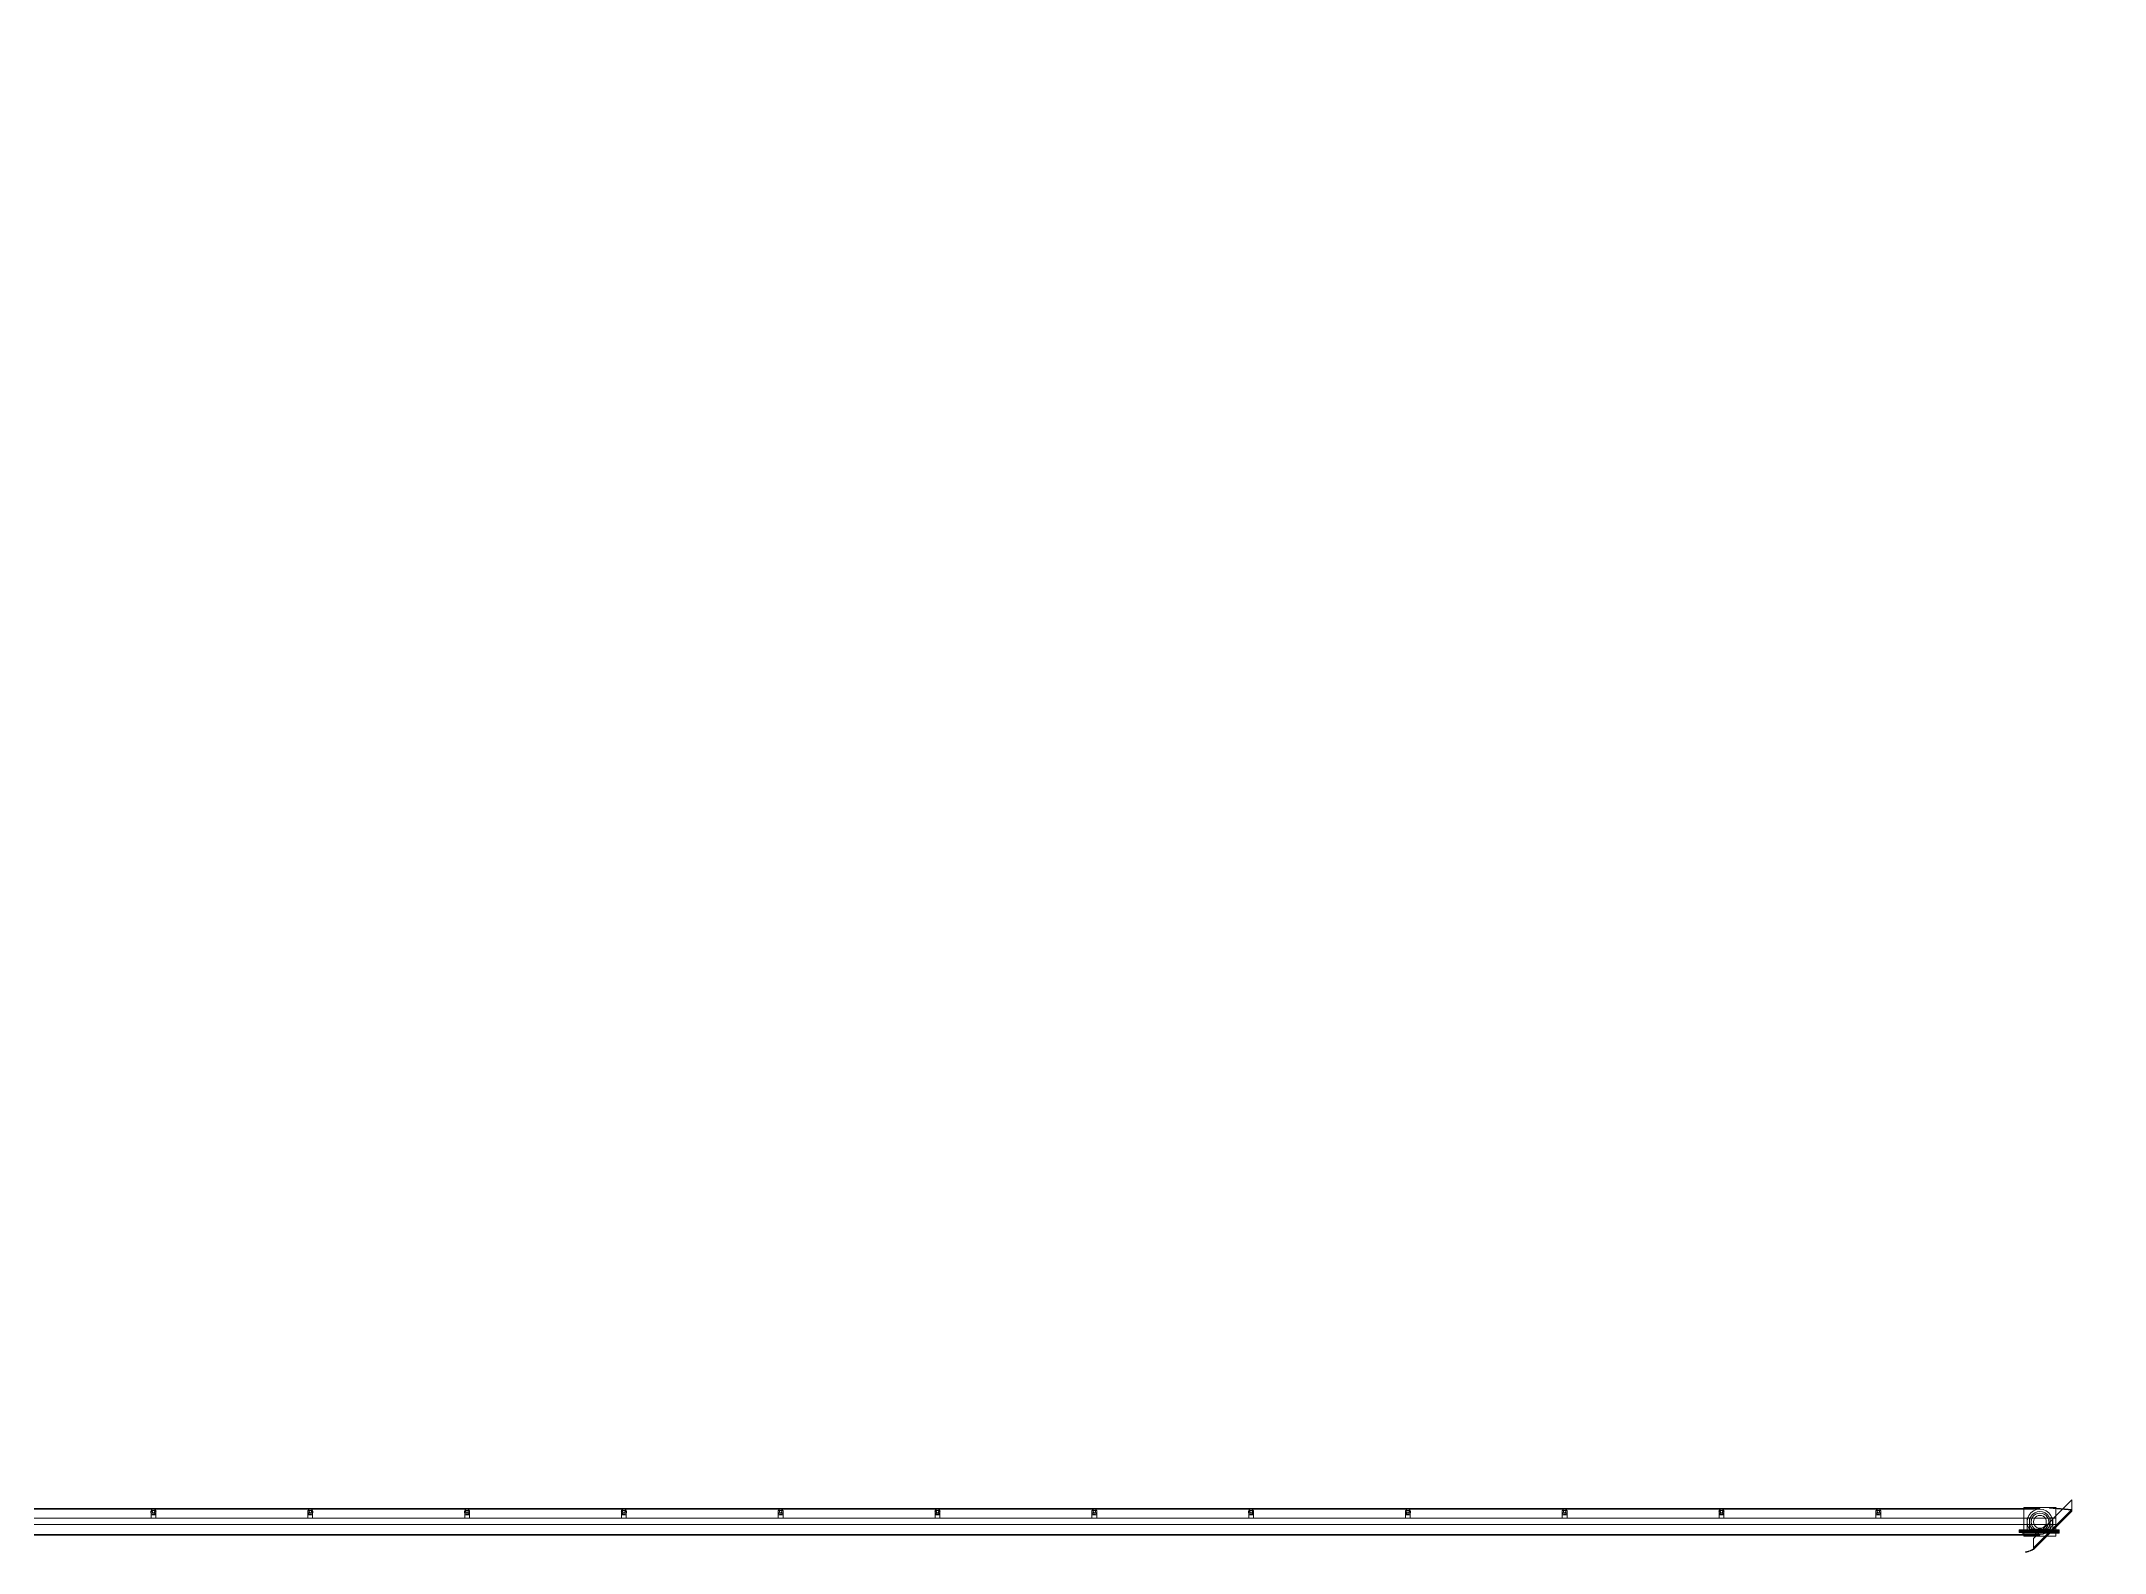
# Model space of a CAD drawing. Header units: millimetres. Extents: x -191664 to 191490, y -197311 to 10263.
# Drawn here: x 7059 to 19955, y -176416 to -166972 of the extents above; entities that cross this region are included whole.
import ezdxf

# ---------------------------------------------------------------- set-up
doc = ezdxf.new("R2010")
doc.units = ezdxf.units.MM
doc.layers.add('R15_COTAS_TRANSPORTE_P', color=1, linetype='Continuous', lineweight=0)
doc.layers.add('R15_SECADO_6_PISOS_P', color=3, linetype='Continuous', lineweight=0)
doc.dimstyles.new('PLANTA_20', dxfattribs={"dimtxt": 50, "dimasz": 30, "dimexe": 30, "dimexo": 16, "dimgap": 20, "dimtad": 1, "dimtih": 1, "dimtoh": 1, "dimdec": 1, "dimzin": 0, "dimdsep": 46, "dimcen": 0.09, "dimadec": 0, "dimazin": 0, "dimtfac": 1, "dimtdec": 4, "dimtofl": 0, "dimtmove": 0, "dimatfit": 3, "dimfxl": 1, "dimtolj": 1, "dimtzin": 0, "dimarcsym": 0})

# ---------------------------------------------------------------- blocks, each defined once
blk = doc.blocks.new('*D133')
at = {"layer": 'Defpoints', "color": 0, "transparency": 16777216}
for p in [(440, -194148), (218, -194406), (-500, -194490), (-500, -194490), (500, -194490)]:
    blk.add_point(p, dxfattribs=at)
at = {"layer": 'R15_COTAS_TRANSPORTE_P', "color": 0, "lineweight": -2, "transparency": 16777216}
blk.add_arc((-500, -194490), 723, 2.3783, 17.6217, dxfattribs=at)
at = {"layer": 'R15_COTAS_TRANSPORTE_P', "color": 0, "transparency": 16777216}
for points in [[(184, -194273), (194, -194270), (179, -194243)], [(227, -194460), (217, -194460), (223, -194490)]]:
    blk.add_solid(points, dxfattribs=at)

msp = doc.modelspace()

# ---------------------------------------------------------------- linework, layer by layer
at = {"layer": 'R15_SECADO_6_PISOS_P', "color": 8, "true_color": 0x727f77}
for p, q in [((450, -176140), (19550, -176140)), ((450, -176144), (19550, -176144)), ((19550, -176144), (19550, -176140))]:
    msp.add_line(p, q, dxfattribs=at)
at = {"layer": 'R15_SECADO_6_PISOS_P', "color": 253, "true_color": 0xa4b0b5}
for p, q in [((7744.55, -176155.86), (7744, -176160)), ((7744, -176160), (7744.55, -176164.14)), ((7746.14, -176152), (7744.55, -176155.86)), ((7748.69, -176148.69), (7746.14, -176152)), ((7752, -176146.14), (7748.69, -176148.69)), ((7755.86, -176144.55), (7752, -176146.14)), ((7752.27, -176157.93), (7752, -176160)), ((7752, -176160), (7752.27, -176162.07)), ((7753.07, -176156), (7752.27, -176157.93)), ((7754.34, -176154.34), (7753.07, -176156)), ((7756, -176153.07), (7754.34, -176154.34)), ((7760, -176144), (7755.86, -176144.55)), ((7757.93, -176152.27), (7756, -176153.07)), ((7760, -176152), (7757.93, -176152.27)), ((7764.14, -176144.55), (7760, -176144)), ((7762.07, -176152.27), (7760, -176152)), ((7764, -176153.07), (7762.07, -176152.27)), ((7765.66, -176154.34), (7764, -176153.07)), ((7768, -176146.14), (7764.14, -176144.55)), ((7766.93, -176156), (7765.66, -176154.34)), ((7767.73, -176157.93), (7766.93, -176156)), ((7768, -176160), (7767.73, -176157.93)), ((7767.73, -176162.07), (7768, -176160)), ((7771.31, -176148.69), (7768, -176146.14)), ((7773.86, -176152), (7771.31, -176148.69)), ((7775.45, -176155.86), (7773.86, -176152)), ((7776, -176160), (7775.45, -176155.86)), ((7775.45, -176164.14), (7776, -176160)), ((8724.55, -176155.86), (8724, -176160)), ((8724, -176160), (8724.55, -176164.14)), ((8726.14, -176152), (8724.55, -176155.86)), ((8728.69, -176148.69), (8726.14, -176152)), ((8732, -176146.14), (8728.69, -176148.69)), ((8735.86, -176144.55), (8732, -176146.14)), ((8732.27, -176157.93), (8732, -176160)), ((8732, -176160), (8732.27, -176162.07)), ((8733.07, -176156), (8732.27, -176157.93)), ((8734.34, -176154.34), (8733.07, -176156)), ((8736, -176153.07), (8734.34, -176154.34)), ((8740, -176144), (8735.86, -176144.55)), ((8737.93, -176152.27), (8736, -176153.07)), ((8740, -176152), (8737.93, -176152.27)), ((8744.14, -176144.55), (8740, -176144)), ((8742.07, -176152.27), (8740, -176152)), ((8744, -176153.07), (8742.07, -176152.27)), ((8745.66, -176154.34), (8744, -176153.07)), ((8748, -176146.14), (8744.14, -176144.55)), ((8746.93, -176156), (8745.66, -176154.34)), ((8747.73, -176157.93), (8746.93, -176156)), ((8748, -176160), (8747.73, -176157.93)), ((8747.73, -176162.07), (8748, -176160)), ((8751.31, -176148.69), (8748, -176146.14)), ((8753.86, -176152), (8751.31, -176148.69)), ((8755.45, -176155.86), (8753.86, -176152)), ((8756, -176160), (8755.45, -176155.86)), ((8755.45, -176164.14), (8756, -176160)), ((9704.55, -176155.86), (9704, -176160)), ((9704, -176160), (9704.55, -176164.14)), ((9706.14, -176152), (9704.55, -176155.86)), ((9708.69, -176148.69), (9706.14, -176152)), ((9712, -176146.14), (9708.69, -176148.69)), ((9715.86, -176144.55), (9712, -176146.14)), ((9712.27, -176157.93), (9712, -176160)), ((9712, -176160), (9712.27, -176162.07)), ((9713.07, -176156), (9712.27, -176157.93)), ((9714.34, -176154.34), (9713.07, -176156)), ((9716, -176153.07), (9714.34, -176154.34)), ((9720, -176144), (9715.86, -176144.55)), ((9717.93, -176152.27), (9716, -176153.07)), ((9720, -176152), (9717.93, -176152.27)), ((9724.14, -176144.55), (9720, -176144)), ((9722.07, -176152.27), (9720, -176152)), ((9724, -176153.07), (9722.07, -176152.27)), ((9725.66, -176154.34), (9724, -176153.07)), ((9728, -176146.14), (9724.14, -176144.55)), ((9726.93, -176156), (9725.66, -176154.34)), ((9727.73, -176157.93), (9726.93, -176156)), ((9728, -176160), (9727.73, -176157.93)), ((9727.73, -176162.07), (9728, -176160)), ((9731.31, -176148.69), (9728, -176146.14)), ((9733.86, -176152), (9731.31, -176148.69)), ((9735.45, -176155.86), (9733.86, -176152)), ((9736, -176160), (9735.45, -176155.86)), ((9735.45, -176164.14), (9736, -176160)), ((10684.55, -176155.86), (10684, -176160)), ((10684, -176160), (10684.55, -176164.14)), ((10686.14, -176152), (10684.55, -176155.86)), ((10688.69, -176148.69), (10686.14, -176152)), ((10692, -176146.14), (10688.69, -176148.69)), ((10695.86, -176144.55), (10692, -176146.14)), ((10692.27, -176157.93), (10692, -176160)), ((10692, -176160), (10692.27, -176162.07)), ((10693.07, -176156), (10692.27, -176157.93)), ((10694.34, -176154.34), (10693.07, -176156)), ((10696, -176153.07), (10694.34, -176154.34)), ((10700, -176144), (10695.86, -176144.55)), ((10697.93, -176152.27), (10696, -176153.07)), ((10700, -176152), (10697.93, -176152.27)), ((10704.14, -176144.55), (10700, -176144)), ((10702.07, -176152.27), (10700, -176152)), ((10704, -176153.07), (10702.07, -176152.27)), ((10705.66, -176154.34), (10704, -176153.07)), ((10708, -176146.14), (10704.14, -176144.55)), ((10706.93, -176156), (10705.66, -176154.34)), ((10707.73, -176157.93), (10706.93, -176156)), ((10708, -176160), (10707.73, -176157.93)), ((10707.73, -176162.07), (10708, -176160)), ((10711.31, -176148.69), (10708, -176146.14)), ((10713.86, -176152), (10711.31, -176148.69)), ((10715.45, -176155.86), (10713.86, -176152)), ((10716, -176160), (10715.45, -176155.86)), ((10715.45, -176164.14), (10716, -176160)), ((11664.55, -176155.86), (11664, -176160)), ((11664, -176160), (11664.55, -176164.14)), ((11666.14, -176152), (11664.55, -176155.86)), ((11668.69, -176148.69), (11666.14, -176152)), ((11672, -176146.14), (11668.69, -176148.69)), ((11675.86, -176144.55), (11672, -176146.14)), ((11672.27, -176157.93), (11672, -176160)), ((11672, -176160), (11672.27, -176162.07)), ((11673.07, -176156), (11672.27, -176157.93)), ((11674.34, -176154.34), (11673.07, -176156)), ((11676, -176153.07), (11674.34, -176154.34)), ((11680, -176144), (11675.86, -176144.55)), ((11677.93, -176152.27), (11676, -176153.07)), ((11680, -176152), (11677.93, -176152.27)), ((11684.14, -176144.55), (11680, -176144)), ((11682.07, -176152.27), (11680, -176152)), ((11684, -176153.07), (11682.07, -176152.27)), ((11685.66, -176154.34), (11684, -176153.07)), ((11688, -176146.14), (11684.14, -176144.55)), ((11686.93, -176156), (11685.66, -176154.34)), ((11687.73, -176157.93), (11686.93, -176156)), ((11688, -176160), (11687.73, -176157.93)), ((11687.73, -176162.07), (11688, -176160)), ((11691.31, -176148.69), (11688, -176146.14)), ((11693.86, -176152), (11691.31, -176148.69)), ((11695.45, -176155.86), (11693.86, -176152)), ((11696, -176160), (11695.45, -176155.86)), ((11695.45, -176164.14), (11696, -176160)), ((12644.55, -176155.86), (12644, -176160)), ((12644, -176160), (12644.55, -176164.14)), ((12646.14, -176152), (12644.55, -176155.86)), ((12648.69, -176148.69), (12646.14, -176152)), ((12652, -176146.14), (12648.69, -176148.69)), ((12655.86, -176144.55), (12652, -176146.14)), ((12652.27, -176157.93), (12652, -176160)), ((12652, -176160), (12652.27, -176162.07)), ((12653.07, -176156), (12652.27, -176157.93)), ((12654.34, -176154.34), (12653.07, -176156)), ((12656, -176153.07), (12654.34, -176154.34)), ((12660, -176144), (12655.86, -176144.55)), ((12657.93, -176152.27), (12656, -176153.07)), ((12660, -176152), (12657.93, -176152.27)), ((12664.14, -176144.55), (12660, -176144)), ((12662.07, -176152.27), (12660, -176152)), ((12664, -176153.07), (12662.07, -176152.27)), ((12665.66, -176154.34), (12664, -176153.07)), ((12668, -176146.14), (12664.14, -176144.55)), ((12666.93, -176156), (12665.66, -176154.34)), ((12667.73, -176157.93), (12666.93, -176156)), ((12668, -176160), (12667.73, -176157.93)), ((12667.73, -176162.07), (12668, -176160)), ((12671.31, -176148.69), (12668, -176146.14)), ((12673.86, -176152), (12671.31, -176148.69)), ((12675.45, -176155.86), (12673.86, -176152)), ((12676, -176160), (12675.45, -176155.86)), ((12675.45, -176164.14), (12676, -176160)), ((13624.55, -176155.86), (13624, -176160)), ((13624, -176160), (13624.55, -176164.14)), ((13626.14, -176152), (13624.55, -176155.86)), ((13628.69, -176148.69), (13626.14, -176152)), ((13632, -176146.14), (13628.69, -176148.69)), ((13635.86, -176144.55), (13632, -176146.14)), ((13632.27, -176157.93), (13632, -176160)), ((13632, -176160), (13632.27, -176162.07)), ((13633.07, -176156), (13632.27, -176157.93)), ((13634.34, -176154.34), (13633.07, -176156)), ((13636, -176153.07), (13634.34, -176154.34)), ((13640, -176144), (13635.86, -176144.55)), ((13637.93, -176152.27), (13636, -176153.07)), ((13640, -176152), (13637.93, -176152.27)), ((13644.14, -176144.55), (13640, -176144)), ((13642.07, -176152.27), (13640, -176152)), ((13644, -176153.07), (13642.07, -176152.27)), ((13645.66, -176154.34), (13644, -176153.07)), ((13648, -176146.14), (13644.14, -176144.55)), ((13646.93, -176156), (13645.66, -176154.34)), ((13647.73, -176157.93), (13646.93, -176156)), ((13648, -176160), (13647.73, -176157.93)), ((13647.73, -176162.07), (13648, -176160)), ((13651.31, -176148.69), (13648, -176146.14)), ((13653.86, -176152), (13651.31, -176148.69)), ((13655.45, -176155.86), (13653.86, -176152)), ((13656, -176160), (13655.45, -176155.86)), ((13655.45, -176164.14), (13656, -176160)), ((14604.55, -176155.86), (14604, -176160)), ((14604, -176160), (14604.55, -176164.14)), ((14606.14, -176152), (14604.55, -176155.86)), ((14608.69, -176148.69), (14606.14, -176152)), ((14612, -176146.14), (14608.69, -176148.69)), ((14615.86, -176144.55), (14612, -176146.14)), ((14612.27, -176157.93), (14612, -176160)), ((14612, -176160), (14612.27, -176162.07)), ((14613.07, -176156), (14612.27, -176157.93)), ((14614.34, -176154.34), (14613.07, -176156)), ((14616, -176153.07), (14614.34, -176154.34)), ((14620, -176144), (14615.86, -176144.55)), ((14617.93, -176152.27), (14616, -176153.07)), ((14620, -176152), (14617.93, -176152.27)), ((14624.14, -176144.55), (14620, -176144)), ((14622.07, -176152.27), (14620, -176152)), ((14624, -176153.07), (14622.07, -176152.27)), ((14625.66, -176154.34), (14624, -176153.07)), ((14628, -176146.14), (14624.14, -176144.55)), ((14626.93, -176156), (14625.66, -176154.34)), ((14627.73, -176157.93), (14626.93, -176156)), ((14628, -176160), (14627.73, -176157.93)), ((14627.73, -176162.07), (14628, -176160)), ((14631.31, -176148.69), (14628, -176146.14)), ((14633.86, -176152), (14631.31, -176148.69)), ((14635.45, -176155.86), (14633.86, -176152)), ((14636, -176160), (14635.45, -176155.86)), ((14635.45, -176164.14), (14636, -176160)), ((15584.55, -176155.86), (15584, -176160)), ((15584, -176160), (15584.55, -176164.14)), ((15586.14, -176152), (15584.55, -176155.86)), ((15588.69, -176148.69), (15586.14, -176152)), ((15592, -176146.14), (15588.69, -176148.69)), ((15595.86, -176144.55), (15592, -176146.14)), ((15592.27, -176157.93), (15592, -176160)), ((15592, -176160), (15592.27, -176162.07)), ((15593.07, -176156), (15592.27, -176157.93)), ((15594.34, -176154.34), (15593.07, -176156)), ((15596, -176153.07), (15594.34, -176154.34)), ((15600, -176144), (15595.86, -176144.55)), ((15597.93, -176152.27), (15596, -176153.07)), ((15600, -176152), (15597.93, -176152.27)), ((15604.14, -176144.55), (15600, -176144)), ((15602.07, -176152.27), (15600, -176152)), ((15604, -176153.07), (15602.07, -176152.27)), ((15605.66, -176154.34), (15604, -176153.07)), ((15608, -176146.14), (15604.14, -176144.55)), ((15606.93, -176156), (15605.66, -176154.34)), ((15607.73, -176157.93), (15606.93, -176156)), ((15608, -176160), (15607.73, -176157.93)), ((15607.73, -176162.07), (15608, -176160)), ((15611.31, -176148.69), (15608, -176146.14)), ((15613.86, -176152), (15611.31, -176148.69)), ((15615.45, -176155.86), (15613.86, -176152)), ((15616, -176160), (15615.45, -176155.86)), ((15615.45, -176164.14), (15616, -176160)), ((16564.55, -176155.86), (16564, -176160)), ((16564, -176160), (16564.55, -176164.14)), ((16566.14, -176152), (16564.55, -176155.86)), ((16568.69, -176148.69), (16566.14, -176152)), ((16572, -176146.14), (16568.69, -176148.69)), ((16575.86, -176144.55), (16572, -176146.14)), ((16572.27, -176157.93), (16572, -176160)), ((16572, -176160), (16572.27, -176162.07)), ((16573.07, -176156), (16572.27, -176157.93)), ((16574.34, -176154.34), (16573.07, -176156)), ((16576, -176153.07), (16574.34, -176154.34)), ((16580, -176144), (16575.86, -176144.55)), ((16577.93, -176152.27), (16576, -176153.07)), ((16580, -176152), (16577.93, -176152.27)), ((16584.14, -176144.55), (16580, -176144)), ((16582.07, -176152.27), (16580, -176152)), ((16584, -176153.07), (16582.07, -176152.27)), ((16585.66, -176154.34), (16584, -176153.07)), ((16588, -176146.14), (16584.14, -176144.55)), ((16586.93, -176156), (16585.66, -176154.34)), ((16587.73, -176157.93), (16586.93, -176156)), ((16588, -176160), (16587.73, -176157.93)), ((16587.73, -176162.07), (16588, -176160)), ((16591.31, -176148.69), (16588, -176146.14)), ((16593.86, -176152), (16591.31, -176148.69)), ((16595.45, -176155.86), (16593.86, -176152)), ((16596, -176160), (16595.45, -176155.86)), ((16595.45, -176164.14), (16596, -176160)), ((17544.55, -176155.86), (17544, -176160)), ((17544, -176160), (17544.55, -176164.14)), ((17546.14, -176152), (17544.55, -176155.86)), ((17548.69, -176148.69), (17546.14, -176152)), ((17552, -176146.14), (17548.69, -176148.69)), ((17555.86, -176144.55), (17552, -176146.14)), ((17552.27, -176157.93), (17552, -176160)), ((17552, -176160), (17552.27, -176162.07)), ((17553.07, -176156), (17552.27, -176157.93)), ((17554.34, -176154.34), (17553.07, -176156)), ((17556, -176153.07), (17554.34, -176154.34)), ((17560, -176144), (17555.86, -176144.55)), ((17557.93, -176152.27), (17556, -176153.07)), ((17560, -176152), (17557.93, -176152.27)), ((17564.14, -176144.55), (17560, -176144)), ((17562.07, -176152.27), (17560, -176152)), ((17564, -176153.07), (17562.07, -176152.27)), ((17565.66, -176154.34), (17564, -176153.07)), ((17568, -176146.14), (17564.14, -176144.55)), ((17566.93, -176156), (17565.66, -176154.34)), ((17567.73, -176157.93), (17566.93, -176156)), ((17568, -176160), (17567.73, -176157.93)), ((17567.73, -176162.07), (17568, -176160)), ((17571.31, -176148.69), (17568, -176146.14)), ((17573.86, -176152), (17571.31, -176148.69)), ((17575.45, -176155.86), (17573.86, -176152)), ((17576, -176160), (17575.45, -176155.86)), ((17575.45, -176164.14), (17576, -176160)), ((18524.55, -176155.86), (18524, -176160)), ((18524, -176160), (18524.55, -176164.14)), ((18526.14, -176152), (18524.55, -176155.86)), ((18528.69, -176148.69), (18526.14, -176152)), ((18532, -176146.14), (18528.69, -176148.69)), ((18535.86, -176144.55), (18532, -176146.14)), ((18532.27, -176157.93), (18532, -176160)), ((18532, -176160), (18532.27, -176162.07)), ((18533.07, -176156), (18532.27, -176157.93)), ((18534.34, -176154.34), (18533.07, -176156)), ((18536, -176153.07), (18534.34, -176154.34)), ((18540, -176144), (18535.86, -176144.55)), ((18537.93, -176152.27), (18536, -176153.07)), ((18540, -176152), (18537.93, -176152.27)), ((18544.14, -176144.55), (18540, -176144)), ((18542.07, -176152.27), (18540, -176152)), ((18544, -176153.07), (18542.07, -176152.27)), ((18545.66, -176154.34), (18544, -176153.07)), ((18548, -176146.14), (18544.14, -176144.55)), ((18546.93, -176156), (18545.66, -176154.34)), ((18547.73, -176157.93), (18546.93, -176156)), ((18548, -176160), (18547.73, -176157.93)), ((18547.73, -176162.07), (18548, -176160)), ((18551.31, -176148.69), (18548, -176146.14)), ((18553.86, -176152), (18551.31, -176148.69)), ((18555.45, -176155.86), (18553.86, -176152)), ((18556, -176160), (18555.45, -176155.86)), ((18555.45, -176164.14), (18556, -176160)), ((19510.25, -176154.65), (19493.79, -176167.29)), ((19529.42, -176146.71), (19510.25, -176154.65)), ((19550, -176144), (19529.42, -176146.71)), ((19570.58, -176146.71), (19550, -176144)), ((19589.75, -176154.65), (19570.58, -176146.71)), ((19606.21, -176167.29), (19589.75, -176154.65)), ((7744.55, -176164.14), (7746.14, -176168)), ((7746.14, -176168), (7748.69, -176171.31)), ((7748.69, -176171.31), (7752, -176173.86)), ((7752, -176173.86), (7755.86, -176175.45)), ((7752.27, -176162.07), (7753.07, -176164)), ((7753.07, -176164), (7754.34, -176165.66)), ((7754.34, -176165.66), (7756, -176166.93)), ((7755.86, -176175.45), (7760, -176176)), ((7756, -176166.93), (7757.93, -176167.73)), ((7757.93, -176167.73), (7760, -176168)), ((7760, -176168), (7762.07, -176167.73)), ((7760, -176176), (7764.14, -176175.45)), ((7762.07, -176167.73), (7764, -176166.93)), ((7764, -176166.93), (7765.66, -176165.66)), ((7764.14, -176175.45), (7768, -176173.86)), ((7765.66, -176165.66), (7766.93, -176164)), ((7766.93, -176164), (7767.73, -176162.07)), ((7768, -176173.86), (7771.31, -176171.31)), ((7771.31, -176171.31), (7773.86, -176168)), ((7773.86, -176168), (7775.45, -176164.14)), ((8724.55, -176164.14), (8726.14, -176168)), ((8726.14, -176168), (8728.69, -176171.31)), ((8728.69, -176171.31), (8732, -176173.86)), ((8732, -176173.86), (8735.86, -176175.45)), ((8732.27, -176162.07), (8733.07, -176164)), ((8733.07, -176164), (8734.34, -176165.66)), ((8734.34, -176165.66), (8736, -176166.93)), ((8735.86, -176175.45), (8740, -176176)), ((8736, -176166.93), (8737.93, -176167.73)), ((8737.93, -176167.73), (8740, -176168)), ((8740, -176168), (8742.07, -176167.73)), ((8740, -176176), (8744.14, -176175.45)), ((8742.07, -176167.73), (8744, -176166.93)), ((8744, -176166.93), (8745.66, -176165.66)), ((8744.14, -176175.45), (8748, -176173.86)), ((8745.66, -176165.66), (8746.93, -176164)), ((8746.93, -176164), (8747.73, -176162.07)), ((8748, -176173.86), (8751.31, -176171.31)), ((8751.31, -176171.31), (8753.86, -176168)), ((8753.86, -176168), (8755.45, -176164.14)), ((9704.55, -176164.14), (9706.14, -176168)), ((9706.14, -176168), (9708.69, -176171.31)), ((9708.69, -176171.31), (9712, -176173.86)), ((9712, -176173.86), (9715.86, -176175.45)), ((9712.27, -176162.07), (9713.07, -176164)), ((9713.07, -176164), (9714.34, -176165.66)), ((9714.34, -176165.66), (9716, -176166.93)), ((9715.86, -176175.45), (9720, -176176)), ((9716, -176166.93), (9717.93, -176167.73)), ((9717.93, -176167.73), (9720, -176168)), ((9720, -176168), (9722.07, -176167.73)), ((9720, -176176), (9724.14, -176175.45)), ((9722.07, -176167.73), (9724, -176166.93)), ((9724, -176166.93), (9725.66, -176165.66)), ((9724.14, -176175.45), (9728, -176173.86)), ((9725.66, -176165.66), (9726.93, -176164)), ((9726.93, -176164), (9727.73, -176162.07)), ((9728, -176173.86), (9731.31, -176171.31)), ((9731.31, -176171.31), (9733.86, -176168)), ((9733.86, -176168), (9735.45, -176164.14)), ((10684.55, -176164.14), (10686.14, -176168)), ((10686.14, -176168), (10688.69, -176171.31)), ((10688.69, -176171.31), (10692, -176173.86)), ((10692, -176173.86), (10695.86, -176175.45)), ((10692.27, -176162.07), (10693.07, -176164)), ((10693.07, -176164), (10694.34, -176165.66)), ((10694.34, -176165.66), (10696, -176166.93)), ((10695.86, -176175.45), (10700, -176176)), ((10696, -176166.93), (10697.93, -176167.73)), ((10697.93, -176167.73), (10700, -176168)), ((10700, -176168), (10702.07, -176167.73)), ((10700, -176176), (10704.14, -176175.45)), ((10702.07, -176167.73), (10704, -176166.93)), ((10704, -176166.93), (10705.66, -176165.66)), ((10704.14, -176175.45), (10708, -176173.86)), ((10705.66, -176165.66), (10706.93, -176164)), ((10706.93, -176164), (10707.73, -176162.07)), ((10708, -176173.86), (10711.31, -176171.31)), ((10711.31, -176171.31), (10713.86, -176168)), ((10713.86, -176168), (10715.45, -176164.14)), ((11664.55, -176164.14), (11666.14, -176168)), ((11666.14, -176168), (11668.69, -176171.31)), ((11668.69, -176171.31), (11672, -176173.86)), ((11672, -176173.86), (11675.86, -176175.45)), ((11672.27, -176162.07), (11673.07, -176164)), ((11673.07, -176164), (11674.34, -176165.66)), ((11674.34, -176165.66), (11676, -176166.93)), ((11675.86, -176175.45), (11680, -176176)), ((11676, -176166.93), (11677.93, -176167.73)), ((11677.93, -176167.73), (11680, -176168)), ((11680, -176168), (11682.07, -176167.73)), ((11680, -176176), (11684.14, -176175.45)), ((11682.07, -176167.73), (11684, -176166.93)), ((11684, -176166.93), (11685.66, -176165.66)), ((11684.14, -176175.45), (11688, -176173.86)), ((11685.66, -176165.66), (11686.93, -176164)), ((11686.93, -176164), (11687.73, -176162.07)), ((11688, -176173.86), (11691.31, -176171.31)), ((11691.31, -176171.31), (11693.86, -176168)), ((11693.86, -176168), (11695.45, -176164.14)), ((12644.55, -176164.14), (12646.14, -176168)), ((12646.14, -176168), (12648.69, -176171.31)), ((12648.69, -176171.31), (12652, -176173.86)), ((12652, -176173.86), (12655.86, -176175.45)), ((12652.27, -176162.07), (12653.07, -176164)), ((12653.07, -176164), (12654.34, -176165.66)), ((12654.34, -176165.66), (12656, -176166.93)), ((12655.86, -176175.45), (12660, -176176)), ((12656, -176166.93), (12657.93, -176167.73)), ((12657.93, -176167.73), (12660, -176168)), ((12660, -176168), (12662.07, -176167.73)), ((12660, -176176), (12664.14, -176175.45)), ((12662.07, -176167.73), (12664, -176166.93)), ((12664, -176166.93), (12665.66, -176165.66)), ((12664.14, -176175.45), (12668, -176173.86)), ((12665.66, -176165.66), (12666.93, -176164)), ((12666.93, -176164), (12667.73, -176162.07)), ((12668, -176173.86), (12671.31, -176171.31)), ((12671.31, -176171.31), (12673.86, -176168)), ((12673.86, -176168), (12675.45, -176164.14)), ((13624.55, -176164.14), (13626.14, -176168)), ((13626.14, -176168), (13628.69, -176171.31)), ((13628.69, -176171.31), (13632, -176173.86)), ((13632, -176173.86), (13635.86, -176175.45)), ((13632.27, -176162.07), (13633.07, -176164)), ((13633.07, -176164), (13634.34, -176165.66)), ((13634.34, -176165.66), (13636, -176166.93)), ((13635.86, -176175.45), (13640, -176176)), ((13636, -176166.93), (13637.93, -176167.73)), ((13637.93, -176167.73), (13640, -176168)), ((13640, -176168), (13642.07, -176167.73)), ((13640, -176176), (13644.14, -176175.45)), ((13642.07, -176167.73), (13644, -176166.93)), ((13644, -176166.93), (13645.66, -176165.66)), ((13644.14, -176175.45), (13648, -176173.86)), ((13645.66, -176165.66), (13646.93, -176164)), ((13646.93, -176164), (13647.73, -176162.07)), ((13648, -176173.86), (13651.31, -176171.31)), ((13651.31, -176171.31), (13653.86, -176168)), ((13653.86, -176168), (13655.45, -176164.14)), ((14604.55, -176164.14), (14606.14, -176168)), ((14606.14, -176168), (14608.69, -176171.31)), ((14608.69, -176171.31), (14612, -176173.86)), ((14612, -176173.86), (14615.86, -176175.45)), ((14612.27, -176162.07), (14613.07, -176164)), ((14613.07, -176164), (14614.34, -176165.66)), ((14614.34, -176165.66), (14616, -176166.93)), ((14615.86, -176175.45), (14620, -176176)), ((14616, -176166.93), (14617.93, -176167.73)), ((14617.93, -176167.73), (14620, -176168)), ((14620, -176168), (14622.07, -176167.73)), ((14620, -176176), (14624.14, -176175.45)), ((14622.07, -176167.73), (14624, -176166.93)), ((14624, -176166.93), (14625.66, -176165.66)), ((14624.14, -176175.45), (14628, -176173.86)), ((14625.66, -176165.66), (14626.93, -176164)), ((14626.93, -176164), (14627.73, -176162.07)), ((14628, -176173.86), (14631.31, -176171.31)), ((14631.31, -176171.31), (14633.86, -176168)), ((14633.86, -176168), (14635.45, -176164.14)), ((15584.55, -176164.14), (15586.14, -176168)), ((15586.14, -176168), (15588.69, -176171.31)), ((15588.69, -176171.31), (15592, -176173.86)), ((15592, -176173.86), (15595.86, -176175.45)), ((15592.27, -176162.07), (15593.07, -176164)), ((15593.07, -176164), (15594.34, -176165.66)), ((15594.34, -176165.66), (15596, -176166.93)), ((15595.86, -176175.45), (15600, -176176)), ((15596, -176166.93), (15597.93, -176167.73)), ((15597.93, -176167.73), (15600, -176168)), ((15600, -176168), (15602.07, -176167.73)), ((15600, -176176), (15604.14, -176175.45)), ((15602.07, -176167.73), (15604, -176166.93)), ((15604, -176166.93), (15605.66, -176165.66)), ((15604.14, -176175.45), (15608, -176173.86)), ((15605.66, -176165.66), (15606.93, -176164)), ((15606.93, -176164), (15607.73, -176162.07)), ((15608, -176173.86), (15611.31, -176171.31)), ((15611.31, -176171.31), (15613.86, -176168)), ((15613.86, -176168), (15615.45, -176164.14)), ((16564.55, -176164.14), (16566.14, -176168)), ((16566.14, -176168), (16568.69, -176171.31)), ((16568.69, -176171.31), (16572, -176173.86)), ((16572, -176173.86), (16575.86, -176175.45)), ((16572.27, -176162.07), (16573.07, -176164)), ((16573.07, -176164), (16574.34, -176165.66)), ((16574.34, -176165.66), (16576, -176166.93)), ((16575.86, -176175.45), (16580, -176176)), ((16576, -176166.93), (16577.93, -176167.73)), ((16577.93, -176167.73), (16580, -176168)), ((16580, -176168), (16582.07, -176167.73)), ((16580, -176176), (16584.14, -176175.45)), ((16582.07, -176167.73), (16584, -176166.93)), ((16584, -176166.93), (16585.66, -176165.66)), ((16584.14, -176175.45), (16588, -176173.86)), ((16585.66, -176165.66), (16586.93, -176164)), ((16586.93, -176164), (16587.73, -176162.07)), ((16588, -176173.86), (16591.31, -176171.31)), ((16591.31, -176171.31), (16593.86, -176168)), ((16593.86, -176168), (16595.45, -176164.14)), ((17544.55, -176164.14), (17546.14, -176168)), ((17546.14, -176168), (17548.69, -176171.31)), ((17548.69, -176171.31), (17552, -176173.86)), ((17552, -176173.86), (17555.86, -176175.45)), ((17552.27, -176162.07), (17553.07, -176164)), ((17553.07, -176164), (17554.34, -176165.66)), ((17554.34, -176165.66), (17556, -176166.93)), ((17555.86, -176175.45), (17560, -176176)), ((17556, -176166.93), (17557.93, -176167.73)), ((17557.93, -176167.73), (17560, -176168)), ((17560, -176168), (17562.07, -176167.73)), ((17560, -176176), (17564.14, -176175.45)), ((17562.07, -176167.73), (17564, -176166.93)), ((17564, -176166.93), (17565.66, -176165.66)), ((17564.14, -176175.45), (17568, -176173.86)), ((17565.66, -176165.66), (17566.93, -176164)), ((17566.93, -176164), (17567.73, -176162.07)), ((17568, -176173.86), (17571.31, -176171.31)), ((17571.31, -176171.31), (17573.86, -176168)), ((17573.86, -176168), (17575.45, -176164.14)), ((18524.55, -176164.14), (18526.14, -176168)), ((18526.14, -176168), (18528.69, -176171.31)), ((18528.69, -176171.31), (18532, -176173.86)), ((18532, -176173.86), (18535.86, -176175.45)), ((18532.27, -176162.07), (18533.07, -176164)), ((18533.07, -176164), (18534.34, -176165.66)), ((18534.34, -176165.66), (18536, -176166.93)), ((18535.86, -176175.45), (18540, -176176)), ((18536, -176166.93), (18537.93, -176167.73)), ((18537.93, -176167.73), (18540, -176168)), ((18540, -176168), (18542.07, -176167.73)), ((18540, -176176), (18544.14, -176175.45)), ((18542.07, -176167.73), (18544, -176166.93)), ((18544, -176166.93), (18545.66, -176165.66)), ((18544.14, -176175.45), (18548, -176173.86)), ((18545.66, -176165.66), (18546.93, -176164)), ((18546.93, -176164), (18547.73, -176162.07)), ((18548, -176173.86), (18551.31, -176171.31)), ((18551.31, -176171.31), (18553.86, -176168)), ((18553.86, -176168), (18555.45, -176164.14)), ((19473.21, -176202.92), (19470.5, -176223.5)), ((19470.5, -176223.5), (19473.21, -176244.08)), ((19481.15, -176183.75), (19473.21, -176202.92)), ((19473.21, -176244.08), (19481.15, -176263.25)), ((19493.79, -176167.29), (19481.15, -176183.75)), ((19481.15, -176263.25), (19493.79, -176279.71)), ((19493.79, -176279.71), (19510.25, -176292.35)), ((19496.87, -176209.26), (19495, -176223.5)), ((19495, -176223.5), (19496.87, -176237.74)), ((19502.37, -176196), (19496.87, -176209.26)), ((19496.87, -176237.74), (19502.37, -176251)), ((19511.11, -176184.61), (19502.37, -176196)), ((19502.37, -176251), (19511.11, -176262.39)), ((19511.36, -176213.15), (19510, -176223.5)), ((19510, -176223.5), (19511.36, -176233.85)), ((19522.5, -176175.87), (19511.11, -176184.61)), ((19511.11, -176262.39), (19522.5, -176271.13)), ((19515.36, -176203.5), (19511.36, -176213.15)), ((19511.36, -176233.85), (19515.36, -176243.5)), ((19521.72, -176195.22), (19515.36, -176203.5)), ((19515.36, -176243.5), (19521.72, -176251.78)), ((19530, -176188.86), (19521.72, -176195.22)), ((19521.72, -176251.78), (19530, -176258.14)), ((19535.76, -176170.37), (19522.5, -176175.87)), ((19522.5, -176271.13), (19535.76, -176276.63)), ((19539.65, -176184.86), (19530, -176188.86)), ((19530, -176258.14), (19539.65, -176262.14)), ((19550, -176168.5), (19535.76, -176170.37)), ((19535.76, -176276.63), (19550, -176278.5)), ((19550, -176183.5), (19539.65, -176184.86)), ((19539.65, -176262.14), (19550, -176263.5)), ((19564.24, -176170.37), (19550, -176168.5)), ((19560.35, -176184.86), (19550, -176183.5)), ((19550, -176263.5), (19560.35, -176262.14)), ((19550, -176278.5), (19564.24, -176276.63)), ((19570, -176188.86), (19560.35, -176184.86)), ((19560.35, -176262.14), (19570, -176258.14)), ((19577.5, -176175.87), (19564.24, -176170.37)), ((19564.24, -176276.63), (19577.5, -176271.13)), ((19578.28, -176195.22), (19570, -176188.86)), ((19570, -176258.14), (19578.28, -176251.78)), ((19588.89, -176184.61), (19577.5, -176175.87)), ((19577.5, -176271.13), (19588.89, -176262.39)), ((19584.64, -176203.5), (19578.28, -176195.22)), ((19578.28, -176251.78), (19584.64, -176243.5)), ((19588.64, -176213.15), (19584.64, -176203.5)), ((19584.64, -176243.5), (19588.64, -176233.85)), ((19590, -176223.5), (19588.64, -176213.15)), ((19588.64, -176233.85), (19590, -176223.5)), ((19597.63, -176196), (19588.89, -176184.61)), ((19588.89, -176262.39), (19597.63, -176251)), ((19589.75, -176292.35), (19606.21, -176279.71)), ((19603.13, -176209.26), (19597.63, -176196)), ((19597.63, -176251), (19603.13, -176237.74)), ((19605, -176223.5), (19603.13, -176209.26)), ((19603.13, -176237.74), (19605, -176223.5)), ((19618.85, -176183.75), (19606.21, -176167.29)), ((19606.21, -176279.71), (19618.85, -176263.25)), ((19626.79, -176202.92), (19618.85, -176183.75)), ((19618.85, -176263.25), (19626.79, -176244.08)), ((19629.5, -176223.5), (19626.79, -176202.92)), ((19626.79, -176244.08), (19629.5, -176223.5)), ((19510.25, -176292.35), (19529.42, -176300.29)), ((19529.42, -176300.29), (19550, -176303)), ((19550, -176303), (19570.58, -176300.29)), ((19570.58, -176300.29), (19589.75, -176292.35))]:
    msp.add_line(p, q, dxfattribs=at)
at = {"layer": 'R15_SECADO_6_PISOS_P', "color": 8, "true_color": 0x617680}
for p, q in [((7745, -176152), (7775, -176152)), ((7745, -176152), (7745, -176180)), ((7775, -176180), (7775, -176152)), ((8725, -176152), (8755, -176152)), ((8725, -176152), (8725, -176180)), ((8755, -176180), (8755, -176152)), ((9705, -176152), (9735, -176152)), ((9705, -176152), (9705, -176180)), ((9735, -176180), (9735, -176152)), ((10685, -176152), (10715, -176152)), ((10685, -176152), (10685, -176180)), ((10715, -176180), (10715, -176152)), ((11665, -176152), (11695, -176152)), ((11665, -176152), (11665, -176180)), ((11695, -176180), (11695, -176152)), ((12645, -176152), (12675, -176152)), ((12645, -176152), (12645, -176180)), ((12675, -176180), (12675, -176152)), ((13625, -176152), (13655, -176152)), ((13625, -176152), (13625, -176180)), ((13655, -176180), (13655, -176152)), ((14605, -176152), (14635, -176152)), ((14605, -176152), (14605, -176180)), ((14635, -176180), (14635, -176152)), ((15585, -176152), (15615, -176152)), ((15585, -176152), (15585, -176180)), ((15615, -176180), (15615, -176152)), ((16565, -176152), (16595, -176152)), ((16565, -176152), (16565, -176180)), ((16595, -176180), (16595, -176152)), ((17545, -176152), (17575, -176152)), ((17545, -176152), (17545, -176180)), ((17575, -176180), (17575, -176152)), ((18525, -176152), (18555, -176152)), ((18525, -176152), (18525, -176180)), ((18555, -176180), (18555, -176152)), ((350, -176200), (19650, -176200)), ((350, -176240), (19650, -176240)), ((7745, -176180), (7775, -176180)), ((7745, -176180), (7745, -176200)), ((7745, -176200), (7775, -176200)), ((7775, -176200), (7775, -176180)), ((8725, -176180), (8755, -176180)), ((8725, -176180), (8725, -176200)), ((8725, -176200), (8755, -176200)), ((8755, -176200), (8755, -176180)), ((9705, -176180), (9735, -176180)), ((9705, -176180), (9705, -176200)), ((9705, -176200), (9735, -176200)), ((9735, -176200), (9735, -176180)), ((10685, -176180), (10715, -176180)), ((10685, -176180), (10685, -176200)), ((10685, -176200), (10715, -176200)), ((10715, -176200), (10715, -176180)), ((11665, -176180), (11695, -176180)), ((11665, -176180), (11665, -176200)), ((11665, -176200), (11695, -176200)), ((11695, -176200), (11695, -176180)), ((12645, -176180), (12675, -176180)), ((12645, -176180), (12645, -176200)), ((12645, -176200), (12675, -176200)), ((12675, -176200), (12675, -176180)), ((13625, -176180), (13655, -176180)), ((13625, -176180), (13625, -176200)), ((13625, -176200), (13655, -176200)), ((13655, -176200), (13655, -176180)), ((14605, -176180), (14635, -176180)), ((14605, -176180), (14605, -176200)), ((14605, -176200), (14635, -176200)), ((14635, -176200), (14635, -176180)), ((15585, -176180), (15615, -176180)), ((15585, -176180), (15585, -176200)), ((15585, -176200), (15615, -176200)), ((15615, -176200), (15615, -176180)), ((16565, -176180), (16595, -176180)), ((16565, -176180), (16565, -176200)), ((16565, -176200), (16595, -176200)), ((16595, -176200), (16595, -176180)), ((17545, -176180), (17575, -176180)), ((17545, -176180), (17545, -176200)), ((17545, -176200), (17575, -176200)), ((17575, -176200), (17575, -176180)), ((18525, -176180), (18555, -176180)), ((18525, -176180), (18525, -176200)), ((18525, -176200), (18555, -176200)), ((18555, -176200), (18555, -176180)), ((19440, -176283.5), (19670, -176283.5)), ((19440, -176283.5), (19440, -176293.5)), ((19470, -176199.5), (19485, -176199.5)), ((19470, -176199.5), (19470, -176285.5)), ((19470, -176285.5), (19485, -176285.5)), ((19485, -176285.5), (19485, -176199.5)), ((19485, -176268.5), (19615, -176268.5)), ((19485, -176268.5), (19485, -176283.5)), ((19485, -176283.5), (19615, -176283.5)), ((19615, -176199.5), (19630, -176199.5)), ((19615, -176199.5), (19615, -176285.5)), ((19615, -176283.5), (19615, -176268.5)), ((19615, -176285.5), (19630, -176285.5)), ((19630, -176285.5), (19630, -176199.5)), ((19650, -176240), (19650, -176200)), ((19670, -176293.5), (19670, -176283.5)), ((19440, -176293.5), (19670, -176293.5))]:
    msp.add_line(p, q, dxfattribs=at)
at = {"layer": 'R15_SECADO_6_PISOS_P', "color": 33, "true_color": 0xb7a252}
for p, q in [((19450, -176133.5), (19650, -176133.5)), ((19450, -176133.5), (19450, -176313.5)), ((19650, -176313.5), (19650, -176133.5)), ((19450, -176313.5), (19650, -176313.5))]:
    msp.add_line(p, q, dxfattribs=at)
at = {"layer": 'R15_SECADO_6_PISOS_P', "color": 253, "true_color": 0xa8b3b5}
for p, q in [((19510, -176327), (19750, -176087)), ((19750, -176152), (19510, -176392)), ((19750, -176156), (19510, -176396)), ((19610, -176134), (19750, -176146)), ((19610, -176138), (19610, -176134)), ((19610, -176138), (19750, -176150)), ((19750, -176087), (19750, -176156)), ((19750, -176146), (19750, -176150)), ((19750, -176156), (19750, -176152)), ((19510, -176396), (19510, -176327)), ((19510, -176392), (19510, -176396))]:
    msp.add_line(p, q, dxfattribs=at)
at = {"layer": 'R15_SECADO_6_PISOS_P', "color": 254, "true_color": 0xd2d7cc}
for p, q in [((19750, -176146), (19510, -176386)), ((19750, -176152), (19750, -176146)), ((19510, -176386), (19510, -176392))]:
    msp.add_line(p, q, dxfattribs=at)
at = {"layer": 'R15_SECADO_6_PISOS_P', "color": 55, "true_color": 0xb2a258}
for p, q in [((19533.18, -176160.71), (19517.5, -176167.21)), ((19550, -176158.5), (19533.18, -176160.71)), ((19566.82, -176160.71), (19550, -176158.5)), ((19582.5, -176167.21), (19566.82, -176160.71)), ((19487.21, -176206.68), (19485, -176223.5)), ((19485, -176223.5), (19487.21, -176240.32)), ((19493.71, -176191), (19487.21, -176206.68)), ((19487.21, -176240.32), (19493.71, -176256)), ((19504.04, -176177.54), (19493.71, -176191)), ((19493.71, -176256), (19504.04, -176269.46)), ((19517.5, -176167.21), (19504.04, -176177.54)), ((19504.04, -176269.46), (19517.5, -176279.79)), ((19517.5, -176279.79), (19533.18, -176286.29)), ((19533.18, -176286.29), (19550, -176288.5)), ((19550, -176288.5), (19566.82, -176286.29)), ((19566.82, -176286.29), (19582.5, -176279.79)), ((19595.96, -176177.54), (19582.5, -176167.21)), ((19582.5, -176279.79), (19595.96, -176269.46)), ((19606.29, -176191), (19595.96, -176177.54)), ((19595.96, -176269.46), (19606.29, -176256)), ((19612.79, -176206.68), (19606.29, -176191)), ((19606.29, -176256), (19612.79, -176240.32)), ((19615, -176223.5), (19612.79, -176206.68)), ((19612.79, -176240.32), (19615, -176223.5))]:
    msp.add_line(p, q, dxfattribs=at)
at = {"layer": 'R15_SECADO_6_PISOS_P', "color": 9, "true_color": 0xb2bdc0}
for p, q in [((19420, -176273.19), (19420, -176272.5)), ((19420, -176272.5), (19670, -176272.5)), ((19420, -176275.14), (19420, -176273.19)), ((19420, -176273.19), (19670, -176273.19)), ((19420, -176278.06), (19420, -176275.14)), ((19420, -176275.14), (19670, -176275.14)), ((19420, -176281.5), (19420, -176278.06)), ((19420, -176278.06), (19670, -176278.06)), ((19420, -176284.94), (19420, -176281.5)), ((19670, -176281.5), (19420, -176281.5)), ((19420, -176284.94), (19420, -176287.86)), ((19420, -176284.94), (19670, -176284.94)), ((19420, -176287.86), (19420, -176289.81)), ((19420, -176287.86), (19670, -176287.86)), ((19420, -176289.81), (19420, -176290.5)), ((19420, -176289.81), (19670, -176289.81)), ((19670, -176273.19), (19670, -176272.5)), ((19670, -176275.14), (19670, -176273.19)), ((19670, -176278.06), (19670, -176275.14)), ((19670, -176281.5), (19670, -176278.06)), ((19670, -176281.5), (19670, -176284.94)), ((19670, -176284.94), (19670, -176287.86)), ((19670, -176287.86), (19670, -176289.81)), ((19670, -176289.81), (19670, -176290.5)), ((19420, -176290.5), (19670, -176290.5))]:
    msp.add_line(p, q, dxfattribs=at)
at = {"layer": 'R15_SECADO_6_PISOS_P', "color": 251, "true_color": 0x66766c}
for p, q in [((450, -176303), (19550, -176303)), ((450, -176307), (19550, -176307)), ((19550, -176307), (19550, -176303))]:
    msp.add_line(p, q, dxfattribs=at)
at = {"layer": 'R15_SECADO_6_PISOS_P', "color": 9, "true_color": 0xc7cdbf}
for p, q in [((19468.33, -176409.39), (19460, -176410)), ((19460, -176410), (19460, -176413)), ((19468.33, -176412.39), (19460, -176413)), ((19476.67, -176407.59), (19468.33, -176409.39)), ((19468.33, -176409.39), (19468.33, -176412.39)), ((19476.67, -176410.59), (19468.33, -176412.39)), ((19485, -176404.73), (19476.67, -176407.59)), ((19476.67, -176407.59), (19476.67, -176410.59)), ((19485, -176407.73), (19476.67, -176410.59)), ((19493.33, -176401), (19485, -176404.73)), ((19493.33, -176404), (19485, -176407.73)), ((19485, -176404.73), (19485, -176407.73)), ((19501.67, -176396.66), (19493.33, -176401)), ((19501.67, -176399.66), (19493.33, -176404)), ((19493.33, -176401), (19493.33, -176404)), ((19510, -176392), (19501.67, -176396.66)), ((19510, -176395), (19501.67, -176399.66)), ((19501.67, -176396.66), (19501.67, -176399.66)), ((19510, -176395), (19510, -176392))]:
    msp.add_line(p, q, dxfattribs=at)

# ---------------------------------------------------------------- dimensions: what is measured, and where the dimension line sits
at = {"layer": 'R15_COTAS_TRANSPORTE_P'}
dim = msp.add_angular_dim_2l(base=(217.89, -194406.09), line1=((-500, -194490), (500, -194490)), line2=((-500, -194490), (439.69, -194147.98)), dimstyle='PLANTA_20', dxfattribs=at)
dim.commit()
dim.dimension.update_dxf_attribs({"geometry": '*D133', "text_midpoint": (191490.46, -33543.69)})

doc.saveas('drawing.dxf')
